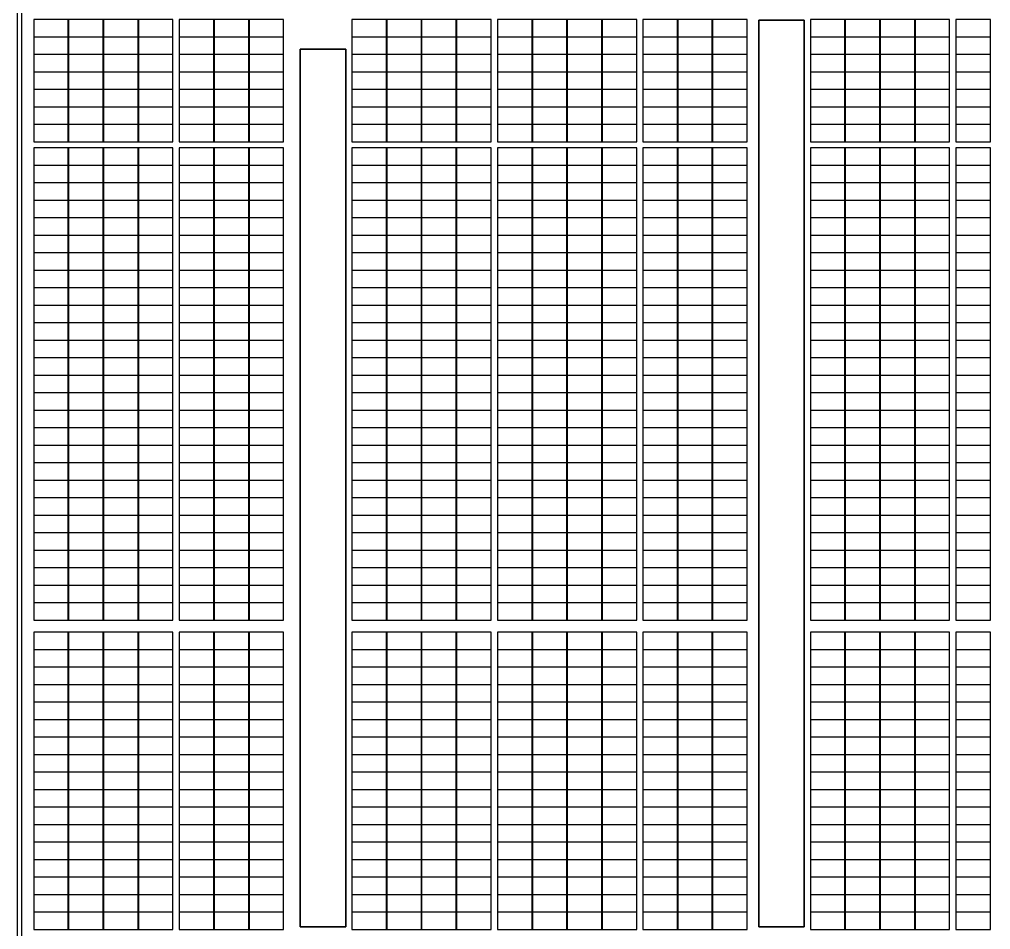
# Model space of a CAD drawing. Header units: millimetres. Extents: x 1218 to 2690, y 1163 to 1758.
# Drawn here: x 1961.8 to 2025.8, y 1428.2 to 1488.1 of the extents above; entities that cross this region are included whole.
import ezdxf

# ---------------------------------------------------------------- set-up
doc = ezdxf.new("R2010")
doc.units = ezdxf.units.MM
for name, color, linetype in [('WALL', 9, 'Continuous'), ('组件', 7, 'ByLayer'), ('障碍物', 7, 'ByLayer')]:
    doc.layers.add(name, color=color, linetype=linetype)

# ---------------------------------------------------------------- blocks, each defined once
blk = doc.blocks.new('DT1')
at = {"layer": 'WALL'}
blk.add_lwpolyline([(754509.9, 1865403.7), (754509.9, 2022803.7), (754209.9, 2022803.7), (754209.9, 1865403.7)], close=True, dxfattribs=at)
for points in [[(806059.9, 1957303.7), (806059.9, 2017003.7), (803059.9, 2017003.7), (803059.9, 1957303.7), (806059.9, 1957303.7)], [(775859.9, 1957303.7), (775859.9, 2015103.7), (772859.9, 2015103.7), (772859.9, 1957303.7), (775859.9, 1957303.7)]]:
    blk.add_lwpolyline(points, dxfattribs=at)
blk = doc.blocks.new('*U586')
at = {"color": 0}
blk.add_polyline3d([(0, 0, 0), (-227.8, 0, 0), (-227.8, -113.3, 5.8), (0, -113.3, 5.8)], close=True, dxfattribs=at)
at = {"flags": 1}
for tag in ['mounting-hole-spacing1', 'mounting-hole-spacing2', 'module-material', 'vmpo', 'voco', 'silicon-material', 'panel-length', 'panel-width', 'panel-height', 'userid', 'theme', 'note', 'name', 'pmax', 'company-name', 'id', 'impo', 'isco']:
    blk.add_attdef(tag, (0, 0), '', height=2.5, dxfattribs=at)
blk = doc.blocks.new('*U587')
at = {"layer": '组件', "color": 12}
for p in [(9681.7, 7293.9, 1239.3), (9911.5, 7293.9, 1239.3), (10141.3, 7293.9, 1239.3), (10371.1, 7293.9, 1239.3), (10640.9, 7293.9, 1239.3), (10870.7, 7293.9, 1239.3), (11100.5, 7293.9, 1239.3), (9681.7, 7178.6, 1245.1), (9911.5, 7178.6, 1245.1), (10141.3, 7178.6, 1245.1), (10371.1, 7178.6, 1245.1), (10640.9, 7178.6, 1245.1), (10870.7, 7178.6, 1245.1), (11100.5, 7178.6, 1245.1), (9681.7, 7063.4, 1251), (9911.5, 7063.4, 1251), (10141.3, 7063.4, 1251), (10371.1, 7063.4, 1251), (10640.9, 7063.4, 1251), (10870.7, 7063.4, 1251), (11100.5, 7063.4, 1251), (9681.7, 6948.1, 1256.9), (9911.5, 6948.1, 1256.9), (10141.3, 6948.1, 1256.9), (10371.1, 6948.1, 1256.9), (10640.9, 6948.1, 1256.9), (10870.7, 6948.1, 1256.9), (11100.5, 6948.1, 1256.9), (9681.7, 6832.9, 1262.7), (9911.5, 6832.9, 1262.7), (10141.3, 6832.9, 1262.7), (10371.1, 6832.9, 1262.7), (10640.9, 6832.9, 1262.7), (10870.7, 6832.9, 1262.7), (11100.5, 6832.9, 1262.7), (9681.7, 6717.6, 1268.6), (9911.5, 6717.6, 1268.6), (10141.3, 6717.6, 1268.6), (10371.1, 6717.6, 1268.6), (10640.9, 6717.6, 1268.6), (10870.7, 6717.6, 1268.6), (11100.5, 6717.6, 1268.6), (9681.7, 6602.4, 1274.4), (9911.5, 6602.4, 1274.4), (10141.3, 6602.4, 1274.4), (10371.1, 6602.4, 1274.4), (10640.9, 6602.4, 1274.4), (10870.7, 6602.4, 1274.4), (11100.5, 6602.4, 1274.4), (9681.7, 6449.1, 1282.2), (9911.5, 6449.1, 1282.2), (10141.3, 6449.1, 1282.2), (10371.1, 6449.1, 1282.2), (9681.7, 6333.9, 1288.1), (9911.5, 6333.9, 1288.1), (10141.3, 6333.9, 1288.1), (10371.1, 6333.9, 1288.1), (9681.7, 6218.6, 1293.9), (9911.5, 6218.6, 1293.9), (10141.3, 6218.6, 1293.9), (10371.1, 6218.6, 1293.9), (9681.7, 6103.4, 1299.8), (9911.5, 6103.4, 1299.8), (10141.3, 6103.4, 1299.8), (10371.1, 6103.4, 1299.8), (9681.7, 5988.1, 1305.7), (9911.5, 5988.1, 1305.7), (10141.3, 5988.1, 1305.7), (10371.1, 5988.1, 1305.7), (9681.7, 5872.9, 1311.5), (9911.5, 5872.9, 1311.5), (10141.3, 5872.9, 1311.5), (10371.1, 5872.9, 1311.5), (9681.7, 5757.6, 1317.4), (9911.5, 5757.6, 1317.4), (10141.3, 5757.6, 1317.4), (10371.1, 5757.6, 1317.4), (9681.7, 5642.4, 1323.2), (9911.5, 5642.4, 1323.2), (10141.3, 5642.4, 1323.2), (10371.1, 5642.4, 1323.2), (9681.7, 5527.1, 1329.1), (9911.5, 5527.1, 1329.1), (10141.3, 5527.1, 1329.1), (10371.1, 5527.1, 1329.1), (9681.7, 5411.9, 1334.9), (9911.5, 5411.9, 1334.9), (10141.3, 5411.9, 1334.9), (10371.1, 5411.9, 1334.9), (9681.7, 5296.6, 1340.8), (9911.5, 5296.6, 1340.8), (10141.3, 5296.6, 1340.8), (10371.1, 5296.6, 1340.8), (9681.7, 5181.4, 1346.7), (9911.5, 5181.4, 1346.7), (10141.3, 5181.4, 1346.7), (10371.1, 5181.4, 1346.7), (9681.7, 5066.1, 1352.5), (9911.5, 5066.1, 1352.5), (10141.3, 5066.1, 1352.5), (10371.1, 5066.1, 1352.5), (9681.7, 4950.9, 1358.4), (9911.5, 4950.9, 1358.4), (10141.3, 4950.9, 1358.4), (10371.1, 4950.9, 1358.4), (9681.7, 4835.6, 1364.2), (9911.5, 4835.6, 1364.2), (10141.3, 4835.6, 1364.2), (10371.1, 4835.6, 1364.2), (9681.7, 4720.4, 1370.1), (9911.5, 4720.4, 1370.1), (10141.3, 4720.4, 1370.1), (10371.1, 4720.4, 1370.1), (9681.7, 4605.1, 1376), (9911.5, 4605.1, 1376), (10141.3, 4605.1, 1376), (10371.1, 4605.1, 1376), (9681.7, 4489.9, 1381.8), (9911.5, 4489.9, 1381.8), (10141.3, 4489.9, 1381.8), (10371.1, 4489.9, 1381.8), (9681.7, 4374.6, 1387.7), (9911.5, 4374.6, 1387.7), (10141.3, 4374.6, 1387.7), (10371.1, 4374.6, 1387.7), (9681.7, 4259.4, 1393.5), (9911.5, 4259.4, 1393.5), (10141.3, 4259.4, 1393.5), (10371.1, 4259.4, 1393.5), (9681.7, 4144.1, 1399.4), (9911.5, 4144.1, 1399.4), (10141.3, 4144.1, 1399.4), (10371.1, 4144.1, 1399.4), (9681.7, 4028.9, 1405.2), (9911.5, 4028.9, 1405.2), (10141.3, 4028.9, 1405.2), (10371.1, 4028.9, 1405.2), (9681.7, 3913.6, 1411.1), (9911.5, 3913.6, 1411.1), (10141.3, 3913.6, 1411.1), (10371.1, 3913.6, 1411.1), (9681.7, 3798.4, 1417), (9911.5, 3798.4, 1417), (10141.3, 3798.4, 1417), (10371.1, 3798.4, 1417), (9681.7, 3683.1, 1422.8), (9911.5, 3683.1, 1422.8), (10141.3, 3683.1, 1422.8), (10371.1, 3683.1, 1422.8), (9681.7, 3567.9, 1428.7), (9911.5, 3567.9, 1428.7), (10141.3, 3567.9, 1428.7), (10371.1, 3567.9, 1428.7), (9681.7, 3452.6, 1434.5), (9911.5, 3452.6, 1434.5), (10141.3, 3452.6, 1434.5), (10371.1, 3452.6, 1434.5), (9681.7, 3259.4, 1444.3), (9911.5, 3259.4, 1444.3), (10141.3, 3259.4, 1444.3), (10371.1, 3259.4, 1444.3), (9681.7, 3144.2, 1450.2), (9911.5, 3144.2, 1450.2), (10141.3, 3144.2, 1450.2), (10371.1, 3144.2, 1450.2), (9681.7, 3028.9, 1456.1), (9911.5, 3028.9, 1456.1), (10141.3, 3028.9, 1456.1), (10371.1, 3028.9, 1456.1), (9681.7, 2913.7, 1461.9), (9911.5, 2913.7, 1461.9), (10141.3, 2913.7, 1461.9), (10371.1, 2913.7, 1461.9), (9681.7, 2798.4, 1467.8), (9911.5, 2798.4, 1467.8), (10141.3, 2798.4, 1467.8), (10371.1, 2798.4, 1467.8), (9681.7, 2683.2, 1473.6), (9911.5, 2683.2, 1473.6), (10141.3, 2683.2, 1473.6), (10371.1, 2683.2, 1473.6), (9681.7, 2567.9, 1479.5), (9911.5, 2567.9, 1479.5), (10141.3, 2567.9, 1479.5), (10371.1, 2567.9, 1479.5), (9681.7, 2452.7, 1485.3), (9911.5, 2452.7, 1485.3), (10141.3, 2452.7, 1485.3), (10371.1, 2452.7, 1485.3), (9681.7, 2337.4, 1491.2), (9911.5, 2337.4, 1491.2), (10141.3, 2337.4, 1491.2), (10371.1, 2337.4, 1491.2), (9681.7, 2222.2, 1497.1), (9911.5, 2222.2, 1497.1), (10141.3, 2222.2, 1497.1), (10371.1, 2222.2, 1497.1), (9681.7, 2106.9, 1502.9), (9911.5, 2106.9, 1502.9), (10141.3, 2106.9, 1502.9), (10371.1, 2106.9, 1502.9), (9681.7, 1991.7, 1508.8), (9911.5, 1991.7, 1508.8), (10141.3, 1991.7, 1508.8), (10371.1, 1991.7, 1508.8), (9681.7, 1876.4, 1514.6), (9911.5, 1876.4, 1514.6), (10141.3, 1876.4, 1514.6), (10371.1, 1876.4, 1514.6), (9681.7, 1761.1, 1520.5), (9911.5, 1761.1, 1520.5), (10141.3, 1761.1, 1520.5), (10371.1, 1761.1, 1520.5), (9681.7, 1645.9, 1526.4), (9911.5, 1645.9, 1526.4), (10141.3, 1645.9, 1526.4), (10371.1, 1645.9, 1526.4), (9681.7, 1530.6, 1532.2), (9911.5, 1530.6, 1532.2), (10141.3, 1530.6, 1532.2), (10371.1, 1530.6, 1532.2), (9681.7, 1415.4, 1538.1), (9911.5, 1415.4, 1538.1), (10141.3, 1415.4, 1538.1), (10371.1, 1415.4, 1538.1)]:
    blk.add_blockref('*U586', p, dxfattribs=at)
at = {"layer": '组件', "color": 240}
for p in [(11777.6, 7293.9, 1239.3), (12007.4, 7293.9, 1239.3), (12237.2, 7293.9, 1239.3), (12467, 7293.9, 1239.3), (12736.8, 7293.9, 1239.3), (12966.6, 7293.9, 1239.3), (13196.4, 7293.9, 1239.3), (13426.2, 7293.9, 1239.3), (13694, 7293.9, 1239.3), (13923.8, 7293.9, 1239.3), (14153.6, 7293.9, 1239.3), (11777.6, 7178.6, 1245.1), (12007.4, 7178.6, 1245.1), (12237.2, 7178.6, 1245.1), (12467, 7178.6, 1245.1), (12736.8, 7178.6, 1245.1), (12966.6, 7178.6, 1245.1), (13196.4, 7178.6, 1245.1), (13426.2, 7178.6, 1245.1), (13694, 7178.6, 1245.1), (13923.8, 7178.6, 1245.1), (14153.6, 7178.6, 1245.1), (11777.6, 7063.4, 1251), (12007.4, 7063.4, 1251), (12237.2, 7063.4, 1251), (12467, 7063.4, 1251), (12736.8, 7063.4, 1251), (12966.6, 7063.4, 1251), (13196.4, 7063.4, 1251), (13426.2, 7063.4, 1251), (13694, 7063.4, 1251), (13923.8, 7063.4, 1251), (14153.6, 7063.4, 1251), (11777.6, 6948.1, 1256.9), (12007.4, 6948.1, 1256.9), (12237.2, 6948.1, 1256.9), (12467, 6948.1, 1256.9), (12736.8, 6948.1, 1256.9), (12966.6, 6948.1, 1256.9), (13196.4, 6948.1, 1256.9), (13426.2, 6948.1, 1256.9), (13694, 6948.1, 1256.9), (13923.8, 6948.1, 1256.9), (14153.6, 6948.1, 1256.9), (11777.6, 6832.9, 1262.7), (12007.4, 6832.9, 1262.7), (12237.2, 6832.9, 1262.7), (12467, 6832.9, 1262.7), (12736.8, 6832.9, 1262.7), (12966.6, 6832.9, 1262.7), (13196.4, 6832.9, 1262.7), (13426.2, 6832.9, 1262.7), (13694, 6832.9, 1262.7), (13923.8, 6832.9, 1262.7), (14153.6, 6832.9, 1262.7), (11777.6, 6717.6, 1268.6), (12007.4, 6717.6, 1268.6), (12237.2, 6717.6, 1268.6), (12467, 6717.6, 1268.6), (12736.8, 6717.6, 1268.6), (12966.6, 6717.6, 1268.6), (13196.4, 6717.6, 1268.6), (13426.2, 6717.6, 1268.6), (13694, 6717.6, 1268.6), (13923.8, 6717.6, 1268.6), (14153.6, 6717.6, 1268.6), (11777.6, 6602.4, 1274.4), (12007.4, 6602.4, 1274.4), (12237.2, 6602.4, 1274.4), (12467, 6602.4, 1274.4), (12736.8, 6602.4, 1274.4), (12966.6, 6602.4, 1274.4), (13196.4, 6602.4, 1274.4), (13426.2, 6602.4, 1274.4), (13694, 6602.4, 1274.4), (13923.8, 6602.4, 1274.4), (14153.6, 6602.4, 1274.4), (10640.9, 6449.1, 1282.2), (10870.7, 6449.1, 1282.2), (11100.5, 6449.1, 1282.2), (11777.6, 6449.1, 1282.2), (12007.4, 6449.1, 1282.2), (12237.2, 6449.1, 1282.2), (12467, 6449.1, 1282.2), (12736.8, 6449.1, 1282.2), (12966.6, 6449.1, 1282.2), (13196.4, 6449.1, 1282.2), (13426.2, 6449.1, 1282.2), (10640.9, 6333.9, 1288.1), (10870.7, 6333.9, 1288.1), (11100.5, 6333.9, 1288.1), (11777.6, 6333.9, 1288.1), (12007.4, 6333.9, 1288.1), (12237.2, 6333.9, 1288.1), (12467, 6333.9, 1288.1), (12736.8, 6333.9, 1288.1), (12966.6, 6333.9, 1288.1), (13196.4, 6333.9, 1288.1), (13426.2, 6333.9, 1288.1), (10640.9, 6218.6, 1293.9), (10870.7, 6218.6, 1293.9), (11100.5, 6218.6, 1293.9), (11777.6, 6218.6, 1293.9), (12007.4, 6218.6, 1293.9), (12237.2, 6218.6, 1293.9), (12467, 6218.6, 1293.9), (12736.8, 6218.6, 1293.9), (12966.6, 6218.6, 1293.9), (13196.4, 6218.6, 1293.9), (13426.2, 6218.6, 1293.9), (10640.9, 6103.4, 1299.8), (10870.7, 6103.4, 1299.8), (11100.5, 6103.4, 1299.8), (11777.6, 6103.4, 1299.8), (12007.4, 6103.4, 1299.8), (12237.2, 6103.4, 1299.8), (12467, 6103.4, 1299.8), (12736.8, 6103.4, 1299.8), (12966.6, 6103.4, 1299.8), (13196.4, 6103.4, 1299.8), (13426.2, 6103.4, 1299.8), (10640.9, 5988.1, 1305.7), (10870.7, 5988.1, 1305.7), (11100.5, 5988.1, 1305.7), (11777.6, 5988.1, 1305.7), (12007.4, 5988.1, 1305.7), (12237.2, 5988.1, 1305.7), (12467, 5988.1, 1305.7), (12736.8, 5988.1, 1305.7), (12966.6, 5988.1, 1305.7), (13196.4, 5988.1, 1305.7), (13426.2, 5988.1, 1305.7), (10640.9, 5872.9, 1311.5), (10870.7, 5872.9, 1311.5), (11100.5, 5872.9, 1311.5), (11777.6, 5872.9, 1311.5), (12007.4, 5872.9, 1311.5), (12237.2, 5872.9, 1311.5), (12467, 5872.9, 1311.5), (12736.8, 5872.9, 1311.5), (12966.6, 5872.9, 1311.5), (13196.4, 5872.9, 1311.5), (13426.2, 5872.9, 1311.5), (10640.9, 5757.6, 1317.4), (10870.7, 5757.6, 1317.4), (11100.5, 5757.6, 1317.4), (11777.6, 5757.6, 1317.4), (12007.4, 5757.6, 1317.4), (12237.2, 5757.6, 1317.4), (12467, 5757.6, 1317.4), (12736.8, 5757.6, 1317.4), (12966.6, 5757.6, 1317.4), (13196.4, 5757.6, 1317.4), (13426.2, 5757.6, 1317.4), (10640.9, 5642.4, 1323.2), (10870.7, 5642.4, 1323.2), (11100.5, 5642.4, 1323.2), (11777.6, 5642.4, 1323.2), (12007.4, 5642.4, 1323.2), (12237.2, 5642.4, 1323.2), (12467, 5642.4, 1323.2), (12736.8, 5642.4, 1323.2), (12966.6, 5642.4, 1323.2), (13196.4, 5642.4, 1323.2), (13426.2, 5642.4, 1323.2), (10640.9, 5527.1, 1329.1), (10870.7, 5527.1, 1329.1), (11100.5, 5527.1, 1329.1), (11777.6, 5527.1, 1329.1), (12007.4, 5527.1, 1329.1), (12237.2, 5527.1, 1329.1), (12467, 5527.1, 1329.1), (12736.8, 5527.1, 1329.1), (12966.6, 5527.1, 1329.1), (13196.4, 5527.1, 1329.1), (13426.2, 5527.1, 1329.1), (10640.9, 5411.9, 1334.9), (10870.7, 5411.9, 1334.9), (11100.5, 5411.9, 1334.9), (11777.6, 5411.9, 1334.9), (12007.4, 5411.9, 1334.9), (12237.2, 5411.9, 1334.9), (12467, 5411.9, 1334.9), (12736.8, 5411.9, 1334.9), (12966.6, 5411.9, 1334.9), (13196.4, 5411.9, 1334.9), (13426.2, 5411.9, 1334.9), (10640.9, 5296.6, 1340.8), (10870.7, 5296.6, 1340.8), (11100.5, 5296.6, 1340.8), (11777.6, 5296.6, 1340.8), (12007.4, 5296.6, 1340.8), (12237.2, 5296.6, 1340.8), (12467, 5296.6, 1340.8), (12736.8, 5296.6, 1340.8), (12966.6, 5296.6, 1340.8), (13196.4, 5296.6, 1340.8), (13426.2, 5296.6, 1340.8), (10640.9, 5181.4, 1346.7), (10870.7, 5181.4, 1346.7), (11100.5, 5181.4, 1346.7), (11777.6, 5181.4, 1346.7), (12007.4, 5181.4, 1346.7), (12237.2, 5181.4, 1346.7), (12467, 5181.4, 1346.7), (12736.8, 5181.4, 1346.7), (12966.6, 5181.4, 1346.7), (13196.4, 5181.4, 1346.7), (13426.2, 5181.4, 1346.7), (10640.9, 5066.1, 1352.5), (10870.7, 5066.1, 1352.5), (11100.5, 5066.1, 1352.5), (11777.6, 5066.1, 1352.5), (12007.4, 5066.1, 1352.5), (12237.2, 5066.1, 1352.5), (12467, 5066.1, 1352.5), (12736.8, 5066.1, 1352.5), (12966.6, 5066.1, 1352.5), (13196.4, 5066.1, 1352.5), (13426.2, 5066.1, 1352.5), (10640.9, 4950.9, 1358.4), (10870.7, 4950.9, 1358.4), (11100.5, 4950.9, 1358.4), (11777.6, 4950.9, 1358.4), (12007.4, 4950.9, 1358.4), (12237.2, 4950.9, 1358.4), (12467, 4950.9, 1358.4), (12736.8, 4950.9, 1358.4), (12966.6, 4950.9, 1358.4), (13196.4, 4950.9, 1358.4), (13426.2, 4950.9, 1358.4), (10640.9, 4835.6, 1364.2), (10870.7, 4835.6, 1364.2), (11100.5, 4835.6, 1364.2), (11777.6, 4835.6, 1364.2), (12007.4, 4835.6, 1364.2), (12237.2, 4835.6, 1364.2), (12467, 4835.6, 1364.2), (12736.8, 4835.6, 1364.2), (12966.6, 4835.6, 1364.2), (13196.4, 4835.6, 1364.2), (13426.2, 4835.6, 1364.2), (10640.9, 4720.4, 1370.1), (10870.7, 4720.4, 1370.1), (11100.5, 4720.4, 1370.1), (11777.6, 4720.4, 1370.1), (12007.4, 4720.4, 1370.1), (12237.2, 4720.4, 1370.1), (12467, 4720.4, 1370.1), (12736.8, 4720.4, 1370.1), (12966.6, 4720.4, 1370.1), (13196.4, 4720.4, 1370.1), (13426.2, 4720.4, 1370.1), (10640.9, 4605.1, 1376), (10870.7, 4605.1, 1376), (11100.5, 4605.1, 1376), (11777.6, 4605.1, 1376), (12007.4, 4605.1, 1376), (12237.2, 4605.1, 1376), (12467, 4605.1, 1376), (12736.8, 4605.1, 1376), (12966.6, 4605.1, 1376), (13196.4, 4605.1, 1376), (13426.2, 4605.1, 1376), (10640.9, 4489.9, 1381.8), (10870.7, 4489.9, 1381.8), (11100.5, 4489.9, 1381.8), (11777.6, 4489.9, 1381.8), (12007.4, 4489.9, 1381.8), (12237.2, 4489.9, 1381.8), (12467, 4489.9, 1381.8), (12736.8, 4489.9, 1381.8), (12966.6, 4489.9, 1381.8), (13196.4, 4489.9, 1381.8), (13426.2, 4489.9, 1381.8), (10640.9, 4374.6, 1387.7), (10870.7, 4374.6, 1387.7), (11100.5, 4374.6, 1387.7), (11777.6, 4374.6, 1387.7), (12007.4, 4374.6, 1387.7), (12237.2, 4374.6, 1387.7), (12467, 4374.6, 1387.7), (12736.8, 4374.6, 1387.7), (12966.6, 4374.6, 1387.7), (13196.4, 4374.6, 1387.7), (13426.2, 4374.6, 1387.7), (10640.9, 4259.4, 1393.5), (10870.7, 4259.4, 1393.5), (11100.5, 4259.4, 1393.5), (11777.6, 4259.4, 1393.5), (12007.4, 4259.4, 1393.5), (12237.2, 4259.4, 1393.5), (12467, 4259.4, 1393.5), (12736.8, 4259.4, 1393.5), (12966.6, 4259.4, 1393.5), (13196.4, 4259.4, 1393.5), (13426.2, 4259.4, 1393.5), (10640.9, 4144.1, 1399.4), (10870.7, 4144.1, 1399.4), (11100.5, 4144.1, 1399.4), (11777.6, 4144.1, 1399.4), (12007.4, 4144.1, 1399.4), (12237.2, 4144.1, 1399.4), (12467, 4144.1, 1399.4), (12736.8, 4144.1, 1399.4), (12966.6, 4144.1, 1399.4), (13196.4, 4144.1, 1399.4), (13426.2, 4144.1, 1399.4), (10640.9, 4028.9, 1405.2), (10870.7, 4028.9, 1405.2), (11100.5, 4028.9, 1405.2), (11777.6, 4028.9, 1405.2), (12007.4, 4028.9, 1405.2), (12237.2, 4028.9, 1405.2), (12467, 4028.9, 1405.2), (12736.8, 4028.9, 1405.2), (12966.6, 4028.9, 1405.2), (13196.4, 4028.9, 1405.2), (13426.2, 4028.9, 1405.2), (10640.9, 3913.6, 1411.1), (10870.7, 3913.6, 1411.1), (11100.5, 3913.6, 1411.1), (11777.6, 3913.6, 1411.1), (12007.4, 3913.6, 1411.1), (12237.2, 3913.6, 1411.1), (12467, 3913.6, 1411.1), (12736.8, 3913.6, 1411.1), (12966.6, 3913.6, 1411.1), (13196.4, 3913.6, 1411.1), (13426.2, 3913.6, 1411.1), (10640.9, 3798.4, 1417), (10870.7, 3798.4, 1417), (11100.5, 3798.4, 1417), (11777.6, 3798.4, 1417), (12007.4, 3798.4, 1417), (12237.2, 3798.4, 1417), (12467, 3798.4, 1417), (12736.8, 3798.4, 1417), (12966.6, 3798.4, 1417), (13196.4, 3798.4, 1417), (13426.2, 3798.4, 1417), (10640.9, 3683.1, 1422.8), (10870.7, 3683.1, 1422.8), (11100.5, 3683.1, 1422.8), (11777.6, 3683.1, 1422.8), (12007.4, 3683.1, 1422.8), (12237.2, 3683.1, 1422.8), (12467, 3683.1, 1422.8), (12736.8, 3683.1, 1422.8), (12966.6, 3683.1, 1422.8), (13196.4, 3683.1, 1422.8), (13426.2, 3683.1, 1422.8), (10640.9, 3567.9, 1428.7), (10870.7, 3567.9, 1428.7), (11100.5, 3567.9, 1428.7), (11777.6, 3567.9, 1428.7), (12007.4, 3567.9, 1428.7), (12237.2, 3567.9, 1428.7), (12467, 3567.9, 1428.7), (12736.8, 3567.9, 1428.7), (12966.6, 3567.9, 1428.7), (13196.4, 3567.9, 1428.7), (13426.2, 3567.9, 1428.7), (10640.9, 3452.6, 1434.5), (10870.7, 3452.6, 1434.5), (11100.5, 3452.6, 1434.5), (11777.6, 3452.6, 1434.5), (12007.4, 3452.6, 1434.5), (12237.2, 3452.6, 1434.5), (12467, 3452.6, 1434.5), (12736.8, 3452.6, 1434.5), (12966.6, 3452.6, 1434.5), (13196.4, 3452.6, 1434.5), (13426.2, 3452.6, 1434.5), (10640.9, 3259.4, 1444.3), (10870.7, 3259.4, 1444.3), (11100.5, 3259.4, 1444.3), (11777.6, 3259.4, 1444.3), (12007.4, 3259.4, 1444.3), (12237.2, 3259.4, 1444.3), (12467, 3259.4, 1444.3), (12736.8, 3259.4, 1444.3), (12966.6, 3259.4, 1444.3), (13196.4, 3259.4, 1444.3), (13426.2, 3259.4, 1444.3), (10640.9, 3144.2, 1450.2), (10870.7, 3144.2, 1450.2), (11100.5, 3144.2, 1450.2), (11777.6, 3144.2, 1450.2), (12007.4, 3144.2, 1450.2), (12237.2, 3144.2, 1450.2), (12467, 3144.2, 1450.2), (12736.8, 3144.2, 1450.2), (12966.6, 3144.2, 1450.2), (13196.4, 3144.2, 1450.2), (13426.2, 3144.2, 1450.2), (10640.9, 3028.9, 1456.1), (10870.7, 3028.9, 1456.1), (11100.5, 3028.9, 1456.1), (11777.6, 3028.9, 1456.1), (12007.4, 3028.9, 1456.1), (12237.2, 3028.9, 1456.1), (12467, 3028.9, 1456.1), (12736.8, 3028.9, 1456.1), (12966.6, 3028.9, 1456.1), (13196.4, 3028.9, 1456.1), (13426.2, 3028.9, 1456.1), (10640.9, 2913.7, 1461.9), (10870.7, 2913.7, 1461.9), (11100.5, 2913.7, 1461.9), (11777.6, 2913.7, 1461.9), (12007.4, 2913.7, 1461.9), (12237.2, 2913.7, 1461.9), (12467, 2913.7, 1461.9), (12736.8, 2913.7, 1461.9), (12966.6, 2913.7, 1461.9), (13196.4, 2913.7, 1461.9), (13426.2, 2913.7, 1461.9), (10640.9, 2798.4, 1467.8), (10870.7, 2798.4, 1467.8), (11100.5, 2798.4, 1467.8), (11777.6, 2798.4, 1467.8), (12007.4, 2798.4, 1467.8), (12237.2, 2798.4, 1467.8), (12467, 2798.4, 1467.8), (12736.8, 2798.4, 1467.8), (12966.6, 2798.4, 1467.8), (13196.4, 2798.4, 1467.8), (13426.2, 2798.4, 1467.8), (10640.9, 2683.2, 1473.6), (10870.7, 2683.2, 1473.6), (11100.5, 2683.2, 1473.6), (11777.6, 2683.2, 1473.6), (12007.4, 2683.2, 1473.6), (12237.2, 2683.2, 1473.6), (12467, 2683.2, 1473.6), (12736.8, 2683.2, 1473.6), (12966.6, 2683.2, 1473.6), (13196.4, 2683.2, 1473.6), (13426.2, 2683.2, 1473.6), (10640.9, 2567.9, 1479.5), (10870.7, 2567.9, 1479.5), (11100.5, 2567.9, 1479.5), (11777.6, 2567.9, 1479.5), (12007.4, 2567.9, 1479.5), (12237.2, 2567.9, 1479.5), (12467, 2567.9, 1479.5), (12736.8, 2567.9, 1479.5), (12966.6, 2567.9, 1479.5), (13196.4, 2567.9, 1479.5), (13426.2, 2567.9, 1479.5), (10640.9, 2452.7, 1485.3), (10870.7, 2452.7, 1485.3), (11100.5, 2452.7, 1485.3), (11777.6, 2452.7, 1485.3), (12007.4, 2452.7, 1485.3), (12237.2, 2452.7, 1485.3), (12467, 2452.7, 1485.3), (12736.8, 2452.7, 1485.3), (12966.6, 2452.7, 1485.3), (13196.4, 2452.7, 1485.3), (13426.2, 2452.7, 1485.3), (10640.9, 2337.4, 1491.2), (10870.7, 2337.4, 1491.2), (11100.5, 2337.4, 1491.2), (11777.6, 2337.4, 1491.2), (12007.4, 2337.4, 1491.2), (12237.2, 2337.4, 1491.2), (12467, 2337.4, 1491.2), (12736.8, 2337.4, 1491.2), (12966.6, 2337.4, 1491.2), (13196.4, 2337.4, 1491.2), (13426.2, 2337.4, 1491.2), (10640.9, 2222.2, 1497.1), (10870.7, 2222.2, 1497.1), (11100.5, 2222.2, 1497.1), (11777.6, 2222.2, 1497.1), (12007.4, 2222.2, 1497.1), (12237.2, 2222.2, 1497.1), (12467, 2222.2, 1497.1), (12736.8, 2222.2, 1497.1), (12966.6, 2222.2, 1497.1), (13196.4, 2222.2, 1497.1), (13426.2, 2222.2, 1497.1), (10640.9, 2106.9, 1502.9), (10870.7, 2106.9, 1502.9), (11100.5, 2106.9, 1502.9), (11777.6, 2106.9, 1502.9), (12007.4, 2106.9, 1502.9), (12237.2, 2106.9, 1502.9), (12467, 2106.9, 1502.9), (12736.8, 2106.9, 1502.9), (12966.6, 2106.9, 1502.9), (13196.4, 2106.9, 1502.9), (13426.2, 2106.9, 1502.9), (10640.9, 1991.7, 1508.8), (10870.7, 1991.7, 1508.8), (11100.5, 1991.7, 1508.8), (11777.6, 1991.7, 1508.8), (12007.4, 1991.7, 1508.8), (12237.2, 1991.7, 1508.8), (12467, 1991.7, 1508.8), (12736.8, 1991.7, 1508.8), (12966.6, 1991.7, 1508.8), (13196.4, 1991.7, 1508.8), (13426.2, 1991.7, 1508.8), (10640.9, 1876.4, 1514.6), (10870.7, 1876.4, 1514.6), (11100.5, 1876.4, 1514.6), (11777.6, 1876.4, 1514.6), (12007.4, 1876.4, 1514.6), (12237.2, 1876.4, 1514.6), (12467, 1876.4, 1514.6), (12736.8, 1876.4, 1514.6), (12966.6, 1876.4, 1514.6), (13196.4, 1876.4, 1514.6), (13426.2, 1876.4, 1514.6), (10640.9, 1761.1, 1520.5), (10870.7, 1761.1, 1520.5), (11100.5, 1761.1, 1520.5), (11777.6, 1761.1, 1520.5), (12007.4, 1761.1, 1520.5), (12237.2, 1761.1, 1520.5), (12467, 1761.1, 1520.5), (12736.8, 1761.1, 1520.5), (12966.6, 1761.1, 1520.5), (13196.4, 1761.1, 1520.5), (13426.2, 1761.1, 1520.5), (10640.9, 1645.9, 1526.4), (10870.7, 1645.9, 1526.4), (11100.5, 1645.9, 1526.4), (11777.6, 1645.9, 1526.4), (12007.4, 1645.9, 1526.4), (12237.2, 1645.9, 1526.4), (12467, 1645.9, 1526.4), (12736.8, 1645.9, 1526.4), (12966.6, 1645.9, 1526.4), (13196.4, 1645.9, 1526.4), (13426.2, 1645.9, 1526.4), (10640.9, 1530.6, 1532.2), (10870.7, 1530.6, 1532.2), (11100.5, 1530.6, 1532.2), (11777.6, 1530.6, 1532.2), (12007.4, 1530.6, 1532.2), (12237.2, 1530.6, 1532.2), (12467, 1530.6, 1532.2), (12736.8, 1530.6, 1532.2), (12966.6, 1530.6, 1532.2), (13196.4, 1530.6, 1532.2), (13426.2, 1530.6, 1532.2), (10640.9, 1415.4, 1538.1), (10870.7, 1415.4, 1538.1), (11100.5, 1415.4, 1538.1), (11777.6, 1415.4, 1538.1), (12007.4, 1415.4, 1538.1), (12237.2, 1415.4, 1538.1), (12467, 1415.4, 1538.1), (12736.8, 1415.4, 1538.1), (12966.6, 1415.4, 1538.1), (13196.4, 1415.4, 1538.1), (13426.2, 1415.4, 1538.1)]:
    blk.add_blockref('*U586', p, dxfattribs=at)
at = {"layer": '组件', "color": 100}
for p in [(14797.8, 7293.9, 1239.3), (15027.6, 7293.9, 1239.3), (15257.4, 7293.9, 1239.3), (15487.2, 7293.9, 1239.3), (15757, 7293.9, 1239.3), (14797.8, 7178.6, 1245.1), (15027.6, 7178.6, 1245.1), (15257.4, 7178.6, 1245.1), (15487.2, 7178.6, 1245.1), (15757, 7178.6, 1245.1), (14797.8, 7063.4, 1251), (15027.6, 7063.4, 1251), (15257.4, 7063.4, 1251), (15487.2, 7063.4, 1251), (15757, 7063.4, 1251), (14797.8, 6948.1, 1256.9), (15027.6, 6948.1, 1256.9), (15257.4, 6948.1, 1256.9), (15487.2, 6948.1, 1256.9), (15757, 6948.1, 1256.9), (14797.8, 6832.9, 1262.7), (15027.6, 6832.9, 1262.7), (15257.4, 6832.9, 1262.7), (15487.2, 6832.9, 1262.7), (15757, 6832.9, 1262.7), (14797.8, 6717.6, 1268.6), (15027.6, 6717.6, 1268.6), (15257.4, 6717.6, 1268.6), (15487.2, 6717.6, 1268.6), (15757, 6717.6, 1268.6), (14797.8, 6602.4, 1274.4), (15027.6, 6602.4, 1274.4), (15257.4, 6602.4, 1274.4), (15487.2, 6602.4, 1274.4), (15757, 6602.4, 1274.4), (13694, 6449.1, 1282.2), (13923.8, 6449.1, 1282.2), (14153.6, 6449.1, 1282.2), (14797.8, 6449.1, 1282.2), (15027.6, 6449.1, 1282.2), (15257.4, 6449.1, 1282.2), (15487.2, 6449.1, 1282.2), (15757, 6449.1, 1282.2), (13694, 6333.9, 1288.1), (13923.8, 6333.9, 1288.1), (14153.6, 6333.9, 1288.1), (14797.8, 6333.9, 1288.1), (15027.6, 6333.9, 1288.1), (15257.4, 6333.9, 1288.1), (15487.2, 6333.9, 1288.1), (15757, 6333.9, 1288.1), (13694, 6218.6, 1293.9), (13923.8, 6218.6, 1293.9), (14153.6, 6218.6, 1293.9), (14797.8, 6218.6, 1293.9), (15027.6, 6218.6, 1293.9), (15257.4, 6218.6, 1293.9), (15487.2, 6218.6, 1293.9), (15757, 6218.6, 1293.9), (13694, 6103.4, 1299.8), (13923.8, 6103.4, 1299.8), (14153.6, 6103.4, 1299.8), (14797.8, 6103.4, 1299.8), (15027.6, 6103.4, 1299.8), (15257.4, 6103.4, 1299.8), (15487.2, 6103.4, 1299.8), (15757, 6103.4, 1299.8), (13694, 5988.1, 1305.7), (13923.8, 5988.1, 1305.7), (14153.6, 5988.1, 1305.7), (14797.8, 5988.1, 1305.7), (15027.6, 5988.1, 1305.7), (15257.4, 5988.1, 1305.7), (15487.2, 5988.1, 1305.7), (15757, 5988.1, 1305.7), (13694, 5872.9, 1311.5), (13923.8, 5872.9, 1311.5), (14153.6, 5872.9, 1311.5), (14797.8, 5872.9, 1311.5), (15027.6, 5872.9, 1311.5), (15257.4, 5872.9, 1311.5), (15487.2, 5872.9, 1311.5), (15757, 5872.9, 1311.5), (13694, 5757.6, 1317.4), (13923.8, 5757.6, 1317.4), (14153.6, 5757.6, 1317.4), (14797.8, 5757.6, 1317.4), (15027.6, 5757.6, 1317.4), (15257.4, 5757.6, 1317.4), (15487.2, 5757.6, 1317.4), (15757, 5757.6, 1317.4), (13694, 5642.4, 1323.2), (13923.8, 5642.4, 1323.2), (14153.6, 5642.4, 1323.2), (14797.8, 5642.4, 1323.2), (15027.6, 5642.4, 1323.2), (15257.4, 5642.4, 1323.2), (15487.2, 5642.4, 1323.2), (15757, 5642.4, 1323.2), (13694, 5527.1, 1329.1), (13923.8, 5527.1, 1329.1), (14153.6, 5527.1, 1329.1), (14797.8, 5527.1, 1329.1), (15027.6, 5527.1, 1329.1), (15257.4, 5527.1, 1329.1), (15487.2, 5527.1, 1329.1), (15757, 5527.1, 1329.1), (13694, 5411.9, 1334.9), (13923.8, 5411.9, 1334.9), (14153.6, 5411.9, 1334.9), (14797.8, 5411.9, 1334.9), (15027.6, 5411.9, 1334.9), (15257.4, 5411.9, 1334.9), (15487.2, 5411.9, 1334.9), (15757, 5411.9, 1334.9), (13694, 5296.6, 1340.8), (13923.8, 5296.6, 1340.8), (14153.6, 5296.6, 1340.8), (14797.8, 5296.6, 1340.8), (15027.6, 5296.6, 1340.8), (15257.4, 5296.6, 1340.8), (15487.2, 5296.6, 1340.8), (15757, 5296.6, 1340.8), (13694, 5181.4, 1346.7), (13923.8, 5181.4, 1346.7), (14153.6, 5181.4, 1346.7), (14797.8, 5181.4, 1346.7), (15027.6, 5181.4, 1346.7), (15257.4, 5181.4, 1346.7), (15487.2, 5181.4, 1346.7), (15757, 5181.4, 1346.7), (13694, 5066.1, 1352.5), (13923.8, 5066.1, 1352.5), (14153.6, 5066.1, 1352.5), (14797.8, 5066.1, 1352.5), (15027.6, 5066.1, 1352.5), (15257.4, 5066.1, 1352.5), (15487.2, 5066.1, 1352.5), (15757, 5066.1, 1352.5), (13694, 4950.9, 1358.4), (13923.8, 4950.9, 1358.4), (14153.6, 4950.9, 1358.4), (14797.8, 4950.9, 1358.4), (15027.6, 4950.9, 1358.4), (15257.4, 4950.9, 1358.4), (15487.2, 4950.9, 1358.4), (15757, 4950.9, 1358.4), (13694, 4835.6, 1364.2), (13923.8, 4835.6, 1364.2), (14153.6, 4835.6, 1364.2), (14797.8, 4835.6, 1364.2), (15027.6, 4835.6, 1364.2), (15257.4, 4835.6, 1364.2), (15487.2, 4835.6, 1364.2), (15757, 4835.6, 1364.2), (13694, 4720.4, 1370.1), (13923.8, 4720.4, 1370.1), (14153.6, 4720.4, 1370.1), (14797.8, 4720.4, 1370.1), (15027.6, 4720.4, 1370.1), (15257.4, 4720.4, 1370.1), (15487.2, 4720.4, 1370.1), (15757, 4720.4, 1370.1), (13694, 4605.1, 1376), (13923.8, 4605.1, 1376), (14153.6, 4605.1, 1376), (14797.8, 4605.1, 1376), (15027.6, 4605.1, 1376), (15257.4, 4605.1, 1376), (15487.2, 4605.1, 1376), (15757, 4605.1, 1376), (13694, 4489.9, 1381.8), (13923.8, 4489.9, 1381.8), (14153.6, 4489.9, 1381.8), (14797.8, 4489.9, 1381.8), (15027.6, 4489.9, 1381.8), (15257.4, 4489.9, 1381.8), (15487.2, 4489.9, 1381.8), (15757, 4489.9, 1381.8), (13694, 4374.6, 1387.7), (13923.8, 4374.6, 1387.7), (14153.6, 4374.6, 1387.7), (14797.8, 4374.6, 1387.7), (15027.6, 4374.6, 1387.7), (15257.4, 4374.6, 1387.7), (15487.2, 4374.6, 1387.7), (15757, 4374.6, 1387.7), (13694, 4259.4, 1393.5), (13923.8, 4259.4, 1393.5), (14153.6, 4259.4, 1393.5), (14797.8, 4259.4, 1393.5), (15027.6, 4259.4, 1393.5), (15257.4, 4259.4, 1393.5), (15487.2, 4259.4, 1393.5), (15757, 4259.4, 1393.5), (13694, 4144.1, 1399.4), (13923.8, 4144.1, 1399.4), (14153.6, 4144.1, 1399.4), (14797.8, 4144.1, 1399.4), (15027.6, 4144.1, 1399.4), (15257.4, 4144.1, 1399.4), (15487.2, 4144.1, 1399.4), (15757, 4144.1, 1399.4), (13694, 4028.9, 1405.2), (13923.8, 4028.9, 1405.2), (14153.6, 4028.9, 1405.2), (14797.8, 4028.9, 1405.2), (15027.6, 4028.9, 1405.2), (15257.4, 4028.9, 1405.2), (15487.2, 4028.9, 1405.2), (15757, 4028.9, 1405.2), (13694, 3913.6, 1411.1), (13923.8, 3913.6, 1411.1), (14153.6, 3913.6, 1411.1), (14797.8, 3913.6, 1411.1), (15027.6, 3913.6, 1411.1), (15257.4, 3913.6, 1411.1), (15487.2, 3913.6, 1411.1), (15757, 3913.6, 1411.1), (13694, 3798.4, 1417), (13923.8, 3798.4, 1417), (14153.6, 3798.4, 1417), (14797.8, 3798.4, 1417), (15027.6, 3798.4, 1417), (15257.4, 3798.4, 1417), (15487.2, 3798.4, 1417), (15757, 3798.4, 1417), (13694, 3683.1, 1422.8), (13923.8, 3683.1, 1422.8), (14153.6, 3683.1, 1422.8), (14797.8, 3683.1, 1422.8), (15027.6, 3683.1, 1422.8), (15257.4, 3683.1, 1422.8), (15487.2, 3683.1, 1422.8), (15757, 3683.1, 1422.8), (13694, 3567.9, 1428.7), (13923.8, 3567.9, 1428.7), (14153.6, 3567.9, 1428.7), (14797.8, 3567.9, 1428.7), (15027.6, 3567.9, 1428.7), (15257.4, 3567.9, 1428.7), (15487.2, 3567.9, 1428.7), (15757, 3567.9, 1428.7), (13694, 3452.6, 1434.5), (13923.8, 3452.6, 1434.5), (14153.6, 3452.6, 1434.5), (14797.8, 3452.6, 1434.5), (15027.6, 3452.6, 1434.5), (15257.4, 3452.6, 1434.5), (15487.2, 3452.6, 1434.5), (15757, 3452.6, 1434.5), (13694, 3259.4, 1444.3), (13923.8, 3259.4, 1444.3), (14153.6, 3259.4, 1444.3), (14797.8, 3259.4, 1444.3), (15027.6, 3259.4, 1444.3), (15257.4, 3259.4, 1444.3), (15487.2, 3259.4, 1444.3), (15757, 3259.4, 1444.3), (13694, 3144.2, 1450.2), (13923.8, 3144.2, 1450.2), (14153.6, 3144.2, 1450.2), (14797.8, 3144.2, 1450.2), (15027.6, 3144.2, 1450.2), (15257.4, 3144.2, 1450.2), (15487.2, 3144.2, 1450.2), (15757, 3144.2, 1450.2), (13694, 3028.9, 1456.1), (13923.8, 3028.9, 1456.1), (14153.6, 3028.9, 1456.1), (14797.8, 3028.9, 1456.1), (15027.6, 3028.9, 1456.1), (15257.4, 3028.9, 1456.1), (15487.2, 3028.9, 1456.1), (15757, 3028.9, 1456.1), (13694, 2913.7, 1461.9), (13923.8, 2913.7, 1461.9), (14153.6, 2913.7, 1461.9), (14797.8, 2913.7, 1461.9), (15027.6, 2913.7, 1461.9), (15257.4, 2913.7, 1461.9), (15487.2, 2913.7, 1461.9), (15757, 2913.7, 1461.9), (13694, 2798.4, 1467.8), (13923.8, 2798.4, 1467.8), (14153.6, 2798.4, 1467.8), (14797.8, 2798.4, 1467.8), (15027.6, 2798.4, 1467.8), (15257.4, 2798.4, 1467.8), (15487.2, 2798.4, 1467.8), (15757, 2798.4, 1467.8), (13694, 2683.2, 1473.6), (13923.8, 2683.2, 1473.6), (14153.6, 2683.2, 1473.6), (14797.8, 2683.2, 1473.6), (15027.6, 2683.2, 1473.6), (15257.4, 2683.2, 1473.6), (15487.2, 2683.2, 1473.6), (15757, 2683.2, 1473.6), (13694, 2567.9, 1479.5), (13923.8, 2567.9, 1479.5), (14153.6, 2567.9, 1479.5), (14797.8, 2567.9, 1479.5), (15027.6, 2567.9, 1479.5), (15257.4, 2567.9, 1479.5), (15487.2, 2567.9, 1479.5), (15757, 2567.9, 1479.5), (13694, 2452.7, 1485.3), (13923.8, 2452.7, 1485.3), (14153.6, 2452.7, 1485.3), (14797.8, 2452.7, 1485.3), (15027.6, 2452.7, 1485.3), (15257.4, 2452.7, 1485.3), (15487.2, 2452.7, 1485.3), (15757, 2452.7, 1485.3), (13694, 2337.4, 1491.2), (13923.8, 2337.4, 1491.2), (14153.6, 2337.4, 1491.2), (14797.8, 2337.4, 1491.2), (15027.6, 2337.4, 1491.2), (15257.4, 2337.4, 1491.2), (15487.2, 2337.4, 1491.2), (15757, 2337.4, 1491.2), (13694, 2222.2, 1497.1), (13923.8, 2222.2, 1497.1), (14153.6, 2222.2, 1497.1), (14797.8, 2222.2, 1497.1), (15027.6, 2222.2, 1497.1), (15257.4, 2222.2, 1497.1), (15487.2, 2222.2, 1497.1), (15757, 2222.2, 1497.1), (13694, 2106.9, 1502.9), (13923.8, 2106.9, 1502.9), (14153.6, 2106.9, 1502.9), (14797.8, 2106.9, 1502.9), (15027.6, 2106.9, 1502.9), (15257.4, 2106.9, 1502.9), (15487.2, 2106.9, 1502.9), (15757, 2106.9, 1502.9), (13694, 1991.7, 1508.8), (13923.8, 1991.7, 1508.8), (14153.6, 1991.7, 1508.8), (14797.8, 1991.7, 1508.8), (15027.6, 1991.7, 1508.8), (15257.4, 1991.7, 1508.8), (15487.2, 1991.7, 1508.8), (15757, 1991.7, 1508.8), (13694, 1876.4, 1514.6), (13923.8, 1876.4, 1514.6), (14153.6, 1876.4, 1514.6), (14797.8, 1876.4, 1514.6), (15027.6, 1876.4, 1514.6), (15257.4, 1876.4, 1514.6), (15487.2, 1876.4, 1514.6), (15757, 1876.4, 1514.6), (13694, 1761.1, 1520.5), (13923.8, 1761.1, 1520.5), (14153.6, 1761.1, 1520.5), (14797.8, 1761.1, 1520.5), (15027.6, 1761.1, 1520.5), (15257.4, 1761.1, 1520.5), (15487.2, 1761.1, 1520.5), (15757, 1761.1, 1520.5), (13694, 1645.9, 1526.4), (13923.8, 1645.9, 1526.4), (14153.6, 1645.9, 1526.4), (14797.8, 1645.9, 1526.4), (15027.6, 1645.9, 1526.4), (15257.4, 1645.9, 1526.4), (15487.2, 1645.9, 1526.4), (15757, 1645.9, 1526.4), (13694, 1530.6, 1532.2), (13923.8, 1530.6, 1532.2), (14153.6, 1530.6, 1532.2), (14797.8, 1530.6, 1532.2), (15027.6, 1530.6, 1532.2), (15257.4, 1530.6, 1532.2), (15487.2, 1530.6, 1532.2), (15757, 1530.6, 1532.2), (13694, 1415.4, 1538.1), (13923.8, 1415.4, 1538.1), (14153.6, 1415.4, 1538.1), (14797.8, 1415.4, 1538.1), (15027.6, 1415.4, 1538.1), (15257.4, 1415.4, 1538.1), (15487.2, 1415.4, 1538.1), (15757, 1415.4, 1538.1)]:
    blk.add_blockref('*U586', p, dxfattribs=at)
at = {"flags": 1}
for tag in ['offset-x', 'offset-y', 'mode', 'tilt', 'azimuth', 'align', 'array-mode', 'panel-x', 'panel-y', 'panel-per-row', 'bracket-type', 'bracket-value', 'row-per-array']:
    blk.add_attdef(tag, (0, 0), '', height=2.5, dxfattribs=at)
blk = doc.blocks.new('*U662')
at = {"layer": '障碍物', "color": 1}
blk.add_polyline3d([(112100, 71000, 10), (115100, 71000, 10), (115100, 13200, 10), (112100, 13200, 10)], close=True, dxfattribs=at)
at = {"flags": 1}
for tag in ['height', 'shape']:
    blk.add_attdef(tag, (0, 0), '', height=2.5, dxfattribs=at)
blk = doc.blocks.new('*U679')
at = {"layer": '障碍物', "color": 1}
blk.add_polyline3d([(142300, 72900, 10), (145300, 72900, 10), (145300, 13200, 10), (142300, 13200, 10)], close=True, dxfattribs=at)
at = {"flags": 1}
for tag in ['height', 'shape']:
    blk.add_attdef(tag, (0, 0), '', height=2.5, dxfattribs=at)

msp = doc.modelspace()

# ---------------------------------------------------------------- linework, layer by layer
at = {"layer": '障碍物', "color": 2, "elevation": 12.3}
for points in [[(2010.521, 1488.05), (2013.521, 1488.05), (2013.521, 1428.35), (2010.521, 1428.35)], [(1980.321, 1486.15), (1983.321, 1486.15), (1983.321, 1428.35), (1980.321, 1428.35)]]:
    msp.add_lwpolyline(points, close=True, dxfattribs=at)

# ---------------------------------------------------------------- block references
at = {"xscale": 0.001, "yscale": 0.001, "zscale": 0.001}
msp.add_blockref('DT1', (1207.461, -528.954, 12.3), dxfattribs=at)
at = {"layer": '组件', "xscale": 0.01, "yscale": 0.01, "zscale": 0.01}
msp.add_blockref('*U587', (1868.221, 1415.15), dxfattribs=at)
at = {"layer": '障碍物', "xscale": 0.001, "yscale": 0.001, "zscale": 0.001}
for name in ['*U679', '*U662']:
    msp.add_blockref(name, (1868.221, 1415.15), dxfattribs=at)

doc.saveas('drawing.dxf')
